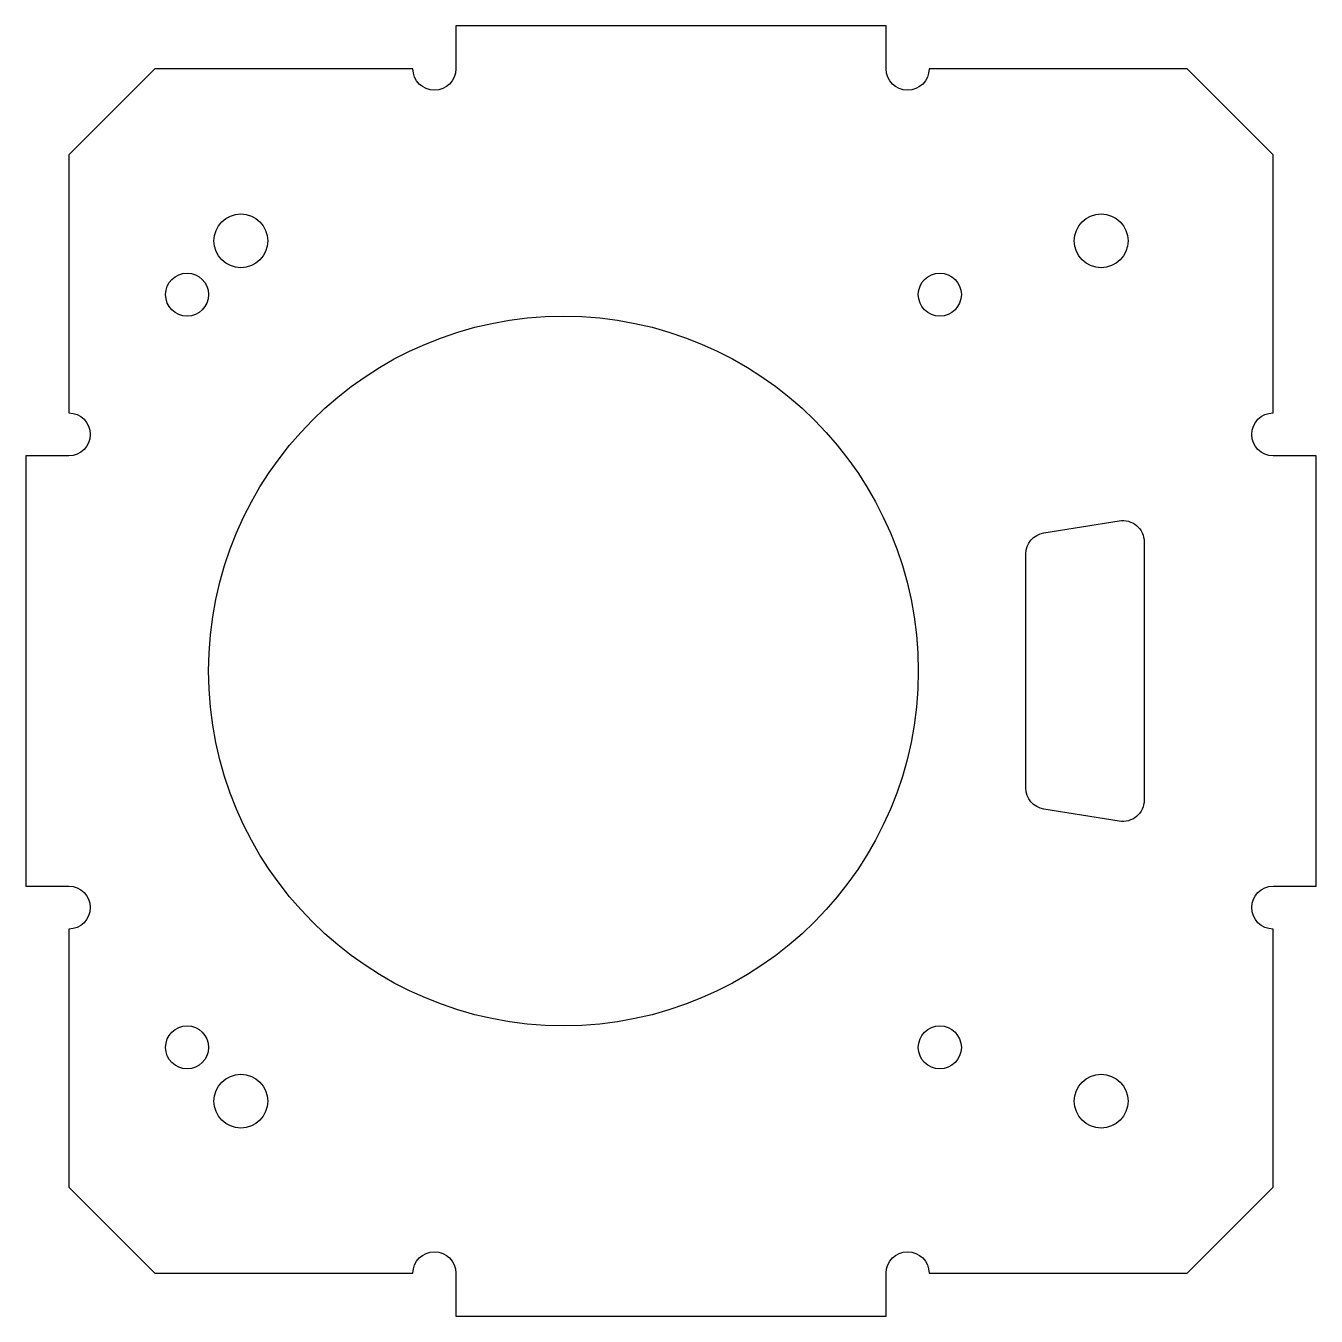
# Model space of a CAD drawing. Header units: millimetres. Extents: x -60 to 60, y -60 to 60.
import ezdxf

# ---------------------------------------------------------------- set-up
doc = ezdxf.new("R2010")
doc.units = ezdxf.units.MM

msp = doc.modelspace()

# ---------------------------------------------------------------- linework, layer by layer
for points in [[(-60, 20), (-60, -20), (-56, -20, -1), (-56, -24), (-56, -48), (-48, -56), (-24, -56, -1), (-20, -56), (-20, -60), (20, -60), (20, -56, -1), (24, -56), (48, -56), (56, -48), (56, -24, -1), (56, -20), (60, -20), (60, 20), (56, 20, -1), (56, 24), (56, 48), (48, 56), (24, 56, -1), (20, 56), (20, 60), (-20, 60), (-20, 56, -1), (-24, 56), (-48, 56), (-56, 48), (-56, 24, -1), (-56, 20)], [(44, -12, -0.461681), (41.68, -13.97), (34.68, -12.85, -0.368287), (33, -10.88), (33, 10.88, -0.368287), (34.68, 12.85), (41.68, 13.97, -0.461681), (44, 12)]]:
    msp.add_lwpolyline(points, format="xyb", close=True)
for centre, radius in [((-40, 40), 2.5), ((40, 40), 2.5), ((-45, 35), 2), ((25, 35), 2), ((-10, 0), 33), ((-45, -35), 2), ((25, -35), 2), ((-40, -40), 2.5), ((40, -40), 2.5)]:
    msp.add_circle(centre, radius)

doc.saveas('drawing.dxf')
